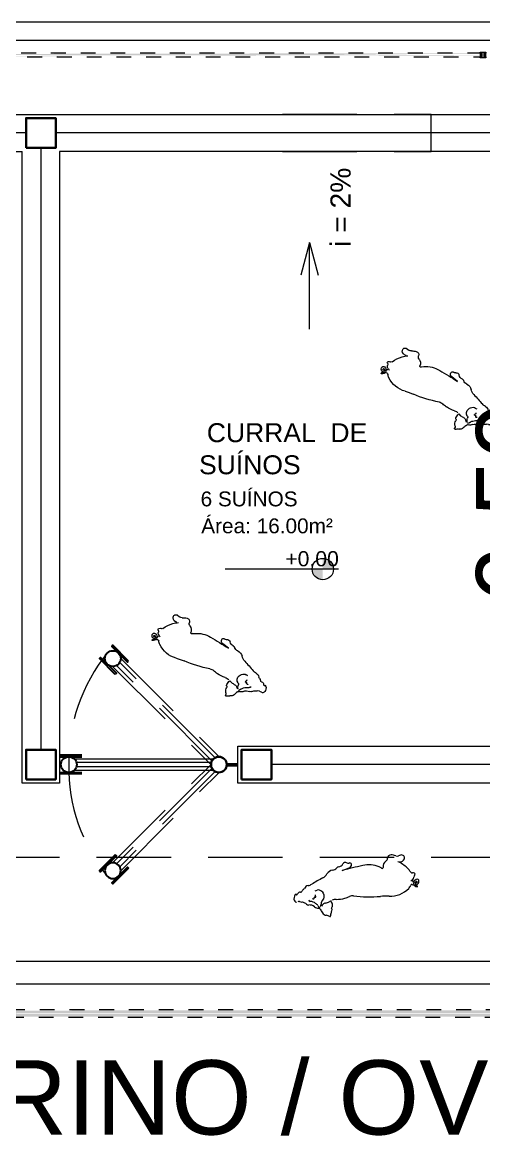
# Model space of a CAD drawing. Header units: metres. Extents: x 147 to 427, y -16 to 162.
# Drawn here: x 301.55 to 304.65, y 96.59 to 104.08 of the extents above; entities that cross this region are included whole.
import ezdxf

# ---------------------------------------------------------------- set-up
doc = ezdxf.new("R2010")
doc.units = ezdxf.units.M
doc.linetypes.add('Aligning Line', pattern=[0.012, 0.006, -0.006])
doc.linetypes.add('IMPORT-Dashed _3_', pattern=[0.75, 0.5, -0.25])
doc.layers.add('1053_ARQ_BASE_MATADOURO_dwg', color=7, linetype='Continuous', lineweight=5, true_color=0x767676)
for name, color, linetype, lineweight in [('A-COTAS', 7, 'Continuous', 9), ('A-Hachuras', 7, 'Continuous', 5), ('A-PAREDE', 7, 'Continuous', 30), ('A-PROJEÇÃO', 7, 'IMPORT-Dashed _3_', 15), ('A-TEXTO1', 7, 'Continuous', 5), ('A-VISTA01', 7, 'Continuous', 20), ('A-VISTA02', 7, 'Continuous', 15), ('A-VISTA03', 7, 'Continuous', 9), ('A-VISTA04', 7, 'Continuous', 5), ('P-PIPE', 7, 'Continuous', 5)]:
    doc.layers.add(name, color=color, linetype=linetype, lineweight=lineweight)
doc.styles.add('Arial_10', font='arial.ttf', dxfattribs={"height": 0.136})
doc.styles.add('Arial_2', font='arial.ttf', dxfattribs={"height": 0.1275})
doc.styles.add('Arial_3', font='arial.ttf', dxfattribs={"height": 0.1})
doc.styles.add('Arial_4', font='arial.ttf', dxfattribs={"height": 0.5})
doc.styles.add('Arial_9', font='arial.ttf', dxfattribs={"height": 0.102})

# ---------------------------------------------------------------- blocks, each defined once
blk = doc.blocks.new('AÇO_Luva - AÇO_Luva-V208-TÉRREO 1_20 - Dependente 1')
at = {"layer": 'P-PIPE'}
for p, q in [((0.005, 0.0162), (0.034, 0.0162)), ((0.005, 0.0162), (0.005, -0.0162)), ((0.005, 0.0162), (0.005, 0.0115)), ((0.034, 0.0162), (0.034, -0.0162)), ((0.034, 0.0162), (0.034, 0.0115)), ((0.005, -0.0115), (0.005, -0.0162)), ((0.034, -0.0162), (0.005, -0.0162)), ((0.034, -0.0115), (0.034, -0.0162))]:
    blk.add_line(p, q, dxfattribs=at)
at = {"layer": 'P-PIPE', "flags": 128}
for points in [[(0.005, 0.0162), (0.005, 0.0163), (0.005, 0.0164), (0.005, 0.0165), (0.005, 0.0166), (0.005, 0.0167), (0.0049, 0.0168), (0.0049, 0.0169), (0.0049, 0.017), (0.0048, 0.0171), (0.0048, 0.0172), (0.0048, 0.0173), (0.0047, 0.0174), (0.0047, 0.0174), (0.0046, 0.0175), (0.0046, 0.0176), (0.0045, 0.0177), (0.0044, 0.0178), (0.0044, 0.0178), (0.0043, 0.0179), (0.0042, 0.018), (0.0042, 0.0181), (0.0041, 0.0181), (0.004, 0.0182), (0.0039, 0.0182), (0.0039, 0.0183), (0.0038, 0.0184), (0.0037, 0.0184), (0.0036, 0.0185), (0.0035, 0.0185), (0.0034, 0.0185), (0.0033, 0.0186), (0.0032, 0.0186), (0.0031, 0.0186), (0.003, 0.0186), (0.0029, 0.0187), (0.0028, 0.0187), (0.0027, 0.0187), (0.0026, 0.0187), (0.0025, 0.0187), (0.0024, 0.0187), (0.0023, 0.0187), (0.0022, 0.0187), (0.0021, 0.0187), (0.002, 0.0187), (0.0019, 0.0186), (0.0018, 0.0186), (0.0017, 0.0186), (0.0016, 0.0185), (0.0016, 0.0185), (0.0015, 0.0185), (0.0014, 0.0184), (0.0013, 0.0184), (0.0012, 0.0183), (0.0011, 0.0183), (0.001, 0.0182), (0.0009, 0.0182), (0.0009, 0.0181), (0.0008, 0.018), (0.0007, 0.018), (0.0007, 0.0179), (0.0006, 0.0178), (0.0005, 0.0177), (0.0005, 0.0177), (0.0004, 0.0176), (0.0004, 0.0175), (0.0003, 0.0174), (0.0003, 0.0173), (0.0002, 0.0172), (0.0002, 0.0171), (0.0001, 0.017), (0.0001, 0.0169), (0.0001, 0.0168), (0.0001, 0.0167), (0, 0.0167), (0, 0.0166), (0, 0.0165), (0, 0.0164), (0, 0.0163), (0, 0.0162)], [(0, -0.0162), (0, -0.0161), (0, -0.0161), (0, -0.016), (0, -0.0159), (0, -0.0157), (0, -0.0156), (0, -0.0154), (0, -0.0152), (0, -0.0149), (0, -0.0147), (0, -0.0144), (0, -0.0141), (0, -0.0137), (0, -0.0134), (0, -0.013), (0, -0.0126), (0, -0.0122), (0, -0.0117), (0, -0.0113), (0, -0.0108), (0, -0.0103), (0, -0.0098), (0, -0.0093), (0, -0.0088), (0, -0.0082), (0, -0.0076), (0, -0.0071), (0, -0.0065), (0, -0.0059), (0, -0.0053), (0, -0.0046), (0, -0.004), (0, -0.0034), (0, -0.0028), (0, -0.0021), (0, -0.0015), (0, -0.0008), (0, -0.0002), (0, 0.0005), (0, 0.0011), (0, 0.0018), (0, 0.0024), (0, 0.003), (0, 0.0037), (0, 0.0043), (0, 0.0049), (0, 0.0055), (0, 0.0061), (0, 0.0067), (0, 0.0073), (0, 0.0079), (0, 0.0085), (0, 0.009), (0, 0.0095), (0, 0.01), (0, 0.0105), (0, 0.011), (0, 0.0115), (0, 0.0119), (0, 0.0124), (0, 0.0128), (0, 0.0132), (0, 0.0135), (0, 0.0139), (0, 0.0142), (0, 0.0145), (0, 0.0148), (0, 0.015), (0, 0.0153), (0, 0.0155), (0, 0.0156), (0, 0.0158), (0, 0.0159), (0, 0.016), (0, 0.0161), (0, 0.0162), (0, 0.0162)], [(0, 0.0162), (0, 0.0161), (0, 0.0161), (0, 0.016), (0, 0.0159), (0, 0.0157), (0, 0.0156), (0, 0.0154), (0, 0.0152), (0, 0.0149), (0, 0.0147), (0, 0.0144), (0, 0.0141), (0, 0.0137), (0, 0.0134), (0, 0.013), (0, 0.0126), (0, 0.0122)], [(0.005, 0.0162), (0.005, 0.0161), (0.005, 0.0161), (0.005, 0.016), (0.005, 0.0159), (0.005, 0.0157), (0.005, 0.0156), (0.005, 0.0154), (0.005, 0.0152), (0.005, 0.0149), (0.005, 0.0147), (0.005, 0.0144), (0.005, 0.0141), (0.005, 0.0137), (0.005, 0.0134), (0.005, 0.013), (0.005, 0.0126), (0.005, 0.0122), (0.005, 0.0117), (0.005, 0.0113), (0.005, 0.0108), (0.005, 0.0103), (0.005, 0.0098), (0.005, 0.0093), (0.005, 0.0088), (0.005, 0.0082), (0.005, 0.0076), (0.005, 0.0071), (0.005, 0.0065), (0.005, 0.0059), (0.005, 0.0053), (0.005, 0.0046), (0.005, 0.004), (0.005, 0.0034), (0.005, 0.0028), (0.005, 0.0021), (0.005, 0.0015), (0.005, 0.0008), (0.005, 0.0002), (0.005, -0.0005), (0.005, -0.0011), (0.005, -0.0018), (0.005, -0.0024), (0.005, -0.003), (0.005, -0.0037), (0.005, -0.0043), (0.005, -0.0049), (0.005, -0.0055), (0.005, -0.0061), (0.005, -0.0067), (0.005, -0.0073), (0.005, -0.0079), (0.005, -0.0085), (0.005, -0.009), (0.005, -0.0095), (0.005, -0.01), (0.005, -0.0105), (0.005, -0.011), (0.005, -0.0115), (0.005, -0.0119), (0.005, -0.0124), (0.005, -0.0128), (0.005, -0.0132), (0.005, -0.0135), (0.005, -0.0139), (0.005, -0.0142), (0.005, -0.0145), (0.005, -0.0148), (0.005, -0.015), (0.005, -0.0153), (0.005, -0.0155), (0.005, -0.0156), (0.005, -0.0158), (0.005, -0.0159), (0.005, -0.016), (0.005, -0.0161), (0.005, -0.0162), (0.005, -0.0162)], [(0.005, 0.0119), (0.005, 0.0124), (0.005, 0.0128), (0.005, 0.0132), (0.005, 0.0135), (0.005, 0.0139), (0.005, 0.0142), (0.005, 0.0145), (0.005, 0.0148), (0.005, 0.015), (0.005, 0.0153), (0.005, 0.0155), (0.005, 0.0156), (0.005, 0.0158), (0.005, 0.0159), (0.005, 0.016), (0.005, 0.0161), (0.005, 0.0162), (0.005, 0.0162)], [(0.039, 0.0162), (0.039, 0.0163), (0.039, 0.0164), (0.039, 0.0165), (0.039, 0.0166), (0.039, 0.0167), (0.0389, 0.0168), (0.0389, 0.0169), (0.0389, 0.017), (0.0388, 0.0171), (0.0388, 0.0172), (0.0388, 0.0173), (0.0387, 0.0174), (0.0387, 0.0174), (0.0386, 0.0175), (0.0386, 0.0176), (0.0385, 0.0177), (0.0384, 0.0178), (0.0384, 0.0178), (0.0383, 0.0179), (0.0382, 0.018), (0.0382, 0.0181), (0.0381, 0.0181), (0.038, 0.0182), (0.0379, 0.0182), (0.0379, 0.0183), (0.0378, 0.0184), (0.0377, 0.0184), (0.0376, 0.0185), (0.0375, 0.0185), (0.0374, 0.0185), (0.0373, 0.0186), (0.0372, 0.0186), (0.0371, 0.0186), (0.037, 0.0186), (0.0369, 0.0187), (0.0368, 0.0187), (0.0367, 0.0187), (0.0366, 0.0187), (0.0365, 0.0187), (0.0364, 0.0187), (0.0363, 0.0187), (0.0362, 0.0187), (0.0361, 0.0187), (0.036, 0.0187), (0.0359, 0.0186), (0.0358, 0.0186), (0.0357, 0.0186), (0.0356, 0.0185), (0.0356, 0.0185), (0.0355, 0.0185), (0.0354, 0.0184), (0.0353, 0.0184), (0.0352, 0.0183), (0.0351, 0.0183), (0.035, 0.0182), (0.0349, 0.0182), (0.0349, 0.0181), (0.0348, 0.018), (0.0347, 0.018), (0.0347, 0.0179), (0.0346, 0.0178), (0.0345, 0.0177), (0.0345, 0.0177), (0.0344, 0.0176), (0.0344, 0.0175), (0.0343, 0.0174), (0.0343, 0.0173), (0.0342, 0.0172), (0.0342, 0.0171), (0.0341, 0.017), (0.0341, 0.0169), (0.0341, 0.0168), (0.0341, 0.0167), (0.034, 0.0167), (0.034, 0.0166), (0.034, 0.0165), (0.034, 0.0164), (0.034, 0.0163), (0.034, 0.0162)], [(0.034, -0.0162), (0.034, -0.0161), (0.034, -0.0161), (0.034, -0.016), (0.034, -0.0159), (0.034, -0.0157), (0.034, -0.0156), (0.034, -0.0154), (0.034, -0.0152), (0.034, -0.0149), (0.034, -0.0147), (0.034, -0.0144), (0.034, -0.0141), (0.034, -0.0137), (0.034, -0.0134), (0.034, -0.013), (0.034, -0.0126), (0.034, -0.0122), (0.034, -0.0117), (0.034, -0.0113), (0.034, -0.0108), (0.034, -0.0103), (0.034, -0.0098), (0.034, -0.0093), (0.034, -0.0088), (0.034, -0.0082), (0.034, -0.0076), (0.034, -0.0071), (0.034, -0.0065), (0.034, -0.0059), (0.034, -0.0053), (0.034, -0.0046), (0.034, -0.004), (0.034, -0.0034), (0.034, -0.0028), (0.034, -0.0021), (0.034, -0.0015), (0.034, -0.0008), (0.034, -0.0002), (0.034, 0.0005), (0.034, 0.0011), (0.034, 0.0018), (0.034, 0.0024), (0.034, 0.003), (0.034, 0.0037), (0.034, 0.0043), (0.034, 0.0049), (0.034, 0.0055), (0.034, 0.0061), (0.034, 0.0067), (0.034, 0.0073), (0.034, 0.0079), (0.034, 0.0085), (0.034, 0.009), (0.034, 0.0095), (0.034, 0.01), (0.034, 0.0105), (0.034, 0.011), (0.034, 0.0115), (0.034, 0.0119), (0.034, 0.0124), (0.034, 0.0128), (0.034, 0.0132), (0.034, 0.0135), (0.034, 0.0139), (0.034, 0.0142), (0.034, 0.0145), (0.034, 0.0148), (0.034, 0.015), (0.034, 0.0153), (0.034, 0.0155), (0.034, 0.0156), (0.034, 0.0158), (0.034, 0.0159), (0.034, 0.016), (0.034, 0.0161), (0.034, 0.0162), (0.034, 0.0162)], [(0.034, 0.0162), (0.034, 0.0161), (0.034, 0.0161), (0.034, 0.016), (0.034, 0.0159), (0.034, 0.0157), (0.034, 0.0156), (0.034, 0.0154), (0.034, 0.0152), (0.034, 0.0149), (0.034, 0.0147), (0.034, 0.0144), (0.034, 0.0141), (0.034, 0.0137), (0.034, 0.0134), (0.034, 0.013), (0.034, 0.0126), (0.034, 0.0122)], [(0.039, 0.0162), (0.039, 0.0161), (0.039, 0.0161), (0.039, 0.016), (0.039, 0.0159), (0.039, 0.0157), (0.039, 0.0156), (0.039, 0.0154), (0.039, 0.0152), (0.039, 0.0149), (0.039, 0.0147), (0.039, 0.0144), (0.039, 0.0141), (0.039, 0.0137), (0.039, 0.0134), (0.039, 0.013), (0.039, 0.0126), (0.039, 0.0122), (0.039, 0.0117), (0.039, 0.0113), (0.039, 0.0108), (0.039, 0.0103), (0.039, 0.0098), (0.039, 0.0093), (0.039, 0.0088), (0.039, 0.0082), (0.039, 0.0076), (0.039, 0.0071), (0.039, 0.0065), (0.039, 0.0059), (0.039, 0.0053), (0.039, 0.0046), (0.039, 0.004), (0.039, 0.0034), (0.039, 0.0028), (0.039, 0.0021), (0.039, 0.0015), (0.039, 0.0008), (0.039, 0.0002), (0.039, -0.0005), (0.039, -0.0011), (0.039, -0.0018), (0.039, -0.0024), (0.039, -0.003), (0.039, -0.0037), (0.039, -0.0043), (0.039, -0.0049), (0.039, -0.0055), (0.039, -0.0061), (0.039, -0.0067), (0.039, -0.0073), (0.039, -0.0079), (0.039, -0.0085), (0.039, -0.009), (0.039, -0.0095), (0.039, -0.01), (0.039, -0.0105), (0.039, -0.011), (0.039, -0.0115), (0.039, -0.0119), (0.039, -0.0124), (0.039, -0.0128), (0.039, -0.0132), (0.039, -0.0135), (0.039, -0.0139), (0.039, -0.0142), (0.039, -0.0145), (0.039, -0.0148), (0.039, -0.015), (0.039, -0.0153), (0.039, -0.0155), (0.039, -0.0156), (0.039, -0.0158), (0.039, -0.0159), (0.039, -0.016), (0.039, -0.0161), (0.039, -0.0162), (0.039, -0.0162)], [(0.039, 0.0124), (0.039, 0.0128), (0.039, 0.0132), (0.039, 0.0135), (0.039, 0.0139), (0.039, 0.0142), (0.039, 0.0145), (0.039, 0.0148), (0.039, 0.015), (0.039, 0.0153), (0.039, 0.0155), (0.039, 0.0156), (0.039, 0.0158), (0.039, 0.0159), (0.039, 0.016), (0.039, 0.0161), (0.039, 0.0162), (0.039, 0.0162)], [(0, -0.0119), (0, -0.0124), (0, -0.0128), (0, -0.0132), (0, -0.0135), (0, -0.0139), (0, -0.0142), (0, -0.0145), (0, -0.0148), (0, -0.015), (0, -0.0153), (0, -0.0155), (0, -0.0156), (0, -0.0158), (0, -0.0159), (0, -0.016), (0, -0.0161), (0, -0.0162), (0, -0.0162)], [(0, -0.0162), (0, -0.0163), (0, -0.0164), (0, -0.0165), (0, -0.0166), (0, -0.0167), (0.0001, -0.0168), (0.0001, -0.0169), (0.0001, -0.017), (0.0002, -0.0171), (0.0002, -0.0172), (0.0002, -0.0173), (0.0003, -0.0174), (0.0003, -0.0174), (0.0004, -0.0175), (0.0004, -0.0176), (0.0005, -0.0177), (0.0006, -0.0178), (0.0006, -0.0178), (0.0007, -0.0179), (0.0008, -0.018), (0.0008, -0.0181), (0.0009, -0.0181), (0.001, -0.0182), (0.0011, -0.0182), (0.0011, -0.0183), (0.0012, -0.0184), (0.0013, -0.0184), (0.0014, -0.0185), (0.0015, -0.0185), (0.0016, -0.0185), (0.0017, -0.0186), (0.0018, -0.0186), (0.0019, -0.0186), (0.002, -0.0186), (0.0021, -0.0187), (0.0022, -0.0187), (0.0023, -0.0187), (0.0024, -0.0187), (0.0025, -0.0187), (0.0026, -0.0187), (0.0027, -0.0187), (0.0028, -0.0187), (0.0029, -0.0187), (0.003, -0.0187), (0.0031, -0.0186), (0.0032, -0.0186), (0.0033, -0.0186), (0.0034, -0.0185), (0.0034, -0.0185), (0.0035, -0.0185), (0.0036, -0.0184), (0.0037, -0.0184), (0.0038, -0.0183), (0.0039, -0.0183), (0.004, -0.0182), (0.0041, -0.0182), (0.0041, -0.0181), (0.0042, -0.018), (0.0043, -0.018), (0.0043, -0.0179), (0.0044, -0.0178), (0.0045, -0.0177), (0.0045, -0.0177), (0.0046, -0.0176), (0.0046, -0.0175), (0.0047, -0.0174), (0.0047, -0.0173), (0.0048, -0.0172), (0.0048, -0.0171), (0.0049, -0.017), (0.0049, -0.0169), (0.0049, -0.0168), (0.0049, -0.0167), (0.005, -0.0167), (0.005, -0.0166), (0.005, -0.0165), (0.005, -0.0164), (0.005, -0.0163), (0.005, -0.0162)], [(0.005, -0.0162), (0.005, -0.0161), (0.005, -0.0161), (0.005, -0.016), (0.005, -0.0159), (0.005, -0.0157), (0.005, -0.0156), (0.005, -0.0154), (0.005, -0.0152), (0.005, -0.0149), (0.005, -0.0147), (0.005, -0.0144), (0.005, -0.0141), (0.005, -0.0137), (0.005, -0.0134), (0.005, -0.013), (0.005, -0.0126), (0.005, -0.0122)], [(0.034, -0.0124), (0.034, -0.0128), (0.034, -0.0132), (0.034, -0.0135), (0.034, -0.0139), (0.034, -0.0142), (0.034, -0.0145), (0.034, -0.0148), (0.034, -0.015), (0.034, -0.0153), (0.034, -0.0155), (0.034, -0.0156), (0.034, -0.0158), (0.034, -0.0159), (0.034, -0.016), (0.034, -0.0161), (0.034, -0.0162), (0.034, -0.0162)], [(0.034, -0.0162), (0.034, -0.0163), (0.034, -0.0164), (0.034, -0.0165), (0.034, -0.0166), (0.034, -0.0167), (0.0341, -0.0168), (0.0341, -0.0169), (0.0341, -0.017), (0.0342, -0.0171), (0.0342, -0.0172), (0.0342, -0.0173), (0.0343, -0.0174), (0.0343, -0.0174), (0.0344, -0.0175), (0.0344, -0.0176), (0.0345, -0.0177), (0.0346, -0.0178), (0.0346, -0.0178), (0.0347, -0.0179), (0.0348, -0.018), (0.0348, -0.0181), (0.0349, -0.0181), (0.035, -0.0182), (0.0351, -0.0182), (0.0351, -0.0183), (0.0352, -0.0184), (0.0353, -0.0184), (0.0354, -0.0185), (0.0355, -0.0185), (0.0356, -0.0185), (0.0357, -0.0186), (0.0358, -0.0186), (0.0359, -0.0186), (0.036, -0.0186), (0.0361, -0.0187), (0.0362, -0.0187), (0.0363, -0.0187), (0.0364, -0.0187), (0.0365, -0.0187), (0.0366, -0.0187), (0.0367, -0.0187), (0.0368, -0.0187), (0.0369, -0.0187), (0.037, -0.0187), (0.0371, -0.0186), (0.0372, -0.0186), (0.0373, -0.0186), (0.0374, -0.0185), (0.0374, -0.0185), (0.0375, -0.0185), (0.0376, -0.0184), (0.0377, -0.0184), (0.0378, -0.0183), (0.0379, -0.0183), (0.038, -0.0182), (0.0381, -0.0182), (0.0381, -0.0181), (0.0382, -0.018), (0.0383, -0.018), (0.0383, -0.0179), (0.0384, -0.0178), (0.0385, -0.0177), (0.0385, -0.0177), (0.0386, -0.0176), (0.0386, -0.0175), (0.0387, -0.0174), (0.0387, -0.0173), (0.0388, -0.0172), (0.0388, -0.0171), (0.0389, -0.017), (0.0389, -0.0169), (0.0389, -0.0168), (0.0389, -0.0167), (0.039, -0.0167), (0.039, -0.0166), (0.039, -0.0165), (0.039, -0.0164), (0.039, -0.0163), (0.039, -0.0162)], [(0.039, -0.0162), (0.039, -0.0161), (0.039, -0.0161), (0.039, -0.016), (0.039, -0.0159), (0.039, -0.0157), (0.039, -0.0156), (0.039, -0.0154), (0.039, -0.0152), (0.039, -0.0149), (0.039, -0.0147), (0.039, -0.0144), (0.039, -0.0141), (0.039, -0.0137), (0.039, -0.0134), (0.039, -0.013), (0.039, -0.0126), (0.039, -0.0122)]]:
    blk.add_lwpolyline(points, dxfattribs=at)
blk = doc.blocks.new('1053_ARQ_BASE_MATADOURO_dwg_A$C3BBF43EE-4039606-TÉRREO 1_20 - Dependente 1')
at = {"layer": 'A-PROJEÇÃO', "color": 253, "true_color": 0xaaaaaa}
for p, q in [((0.0998, 0.1011), (1.0352, 0.1011)), ((1.0212, 0.078), (0.1138, 0.078)), ((0.0998, 0.0249), (1.0352, 0.0249)), ((1.0212, 0.048), (0.1138, 0.048))]:
    blk.add_line(p, q, dxfattribs=at)
at = {"layer": 'A-PROJEÇÃO', "color": 253, "linetype": 'Continuous', "lineweight": 25, "true_color": 0xaaaaaa, "flags": 128}
for points in [[(0.15, 0.126), (0, 0.126), (0, 0.116), (0.15, 0.116)], [(0.15, 0), (0, 0), (0, 0.01), (0.15, 0.01)]]:
    blk.add_lwpolyline(points, close=True, dxfattribs=at)
at = {"layer": 'A-PROJEÇÃO', "color": 253, "linetype": 'Continuous', "lineweight": 25, "true_color": 0xaaaaaa}
for centre in [(0.063, 0.063), (1.072, 0.063)]:
    blk.add_circle(centre, 0.053, dxfattribs=at)
blk = doc.blocks.new('1053_ARQ_BASE_MATADOURO_dwg_A$C3BBF43EE-4039607-TÉRREO 1_20 - Dependente 1')
at = {"layer": 'A-PROJEÇÃO', "color": 253, "true_color": 0xaaaaaa}
for p, q in [((0.0998, 0.1011), (1.0352, 0.1011)), ((1.0212, 0.078), (0.1138, 0.078)), ((0.0998, 0.0249), (1.0352, 0.0249)), ((1.0212, 0.048), (0.1138, 0.048))]:
    blk.add_line(p, q, dxfattribs=at)
at = {"layer": 'A-PROJEÇÃO', "color": 253, "linetype": 'Continuous', "lineweight": 25, "true_color": 0xaaaaaa, "flags": 128}
for points in [[(0.15, 0.126), (0, 0.126), (0, 0.116), (0.15, 0.116)], [(0.15, 0), (0, 0), (0, 0.01), (0.15, 0.01)]]:
    blk.add_lwpolyline(points, close=True, dxfattribs=at)
at = {"layer": 'A-PROJEÇÃO', "color": 253, "linetype": 'Continuous', "lineweight": 25, "true_color": 0xaaaaaa}
for centre in [(0.063, 0.063), (1.072, 0.063)]:
    blk.add_circle(centre, 0.053, dxfattribs=at)
blk = doc.blocks.new('1053_ARQ_BASE_MATADOURO_dwg_Porteira_Curral_1-4039609-TÉRREO 1_20 - Dependente 1')
at = {"layer": 'A-PAREDE', "color": 253, "lineweight": 25, "true_color": 0xaaaaaa}
for p, q in [((207868.2993, 9278518.2534), (207868.2219, 9278518.2534)), ((207868.2993, 9278518.2434), (207868.2219, 9278518.2434))]:
    blk.add_line(p, q, dxfattribs=at)
for centre in [(207868.352, 9278518.2484), (207869.361, 9278518.2484)]:
    blk.add_ellipse(centre, major_axis=(0, 0.053), ratio=1, dxfattribs=at)
at = {"layer": 'A-VISTA02', "color": 253, "true_color": 0xaaaaaa}
for p, q in [((207869.3242, 9278518.2865), (207868.3889, 9278518.2865)), ((207869.3242, 9278518.2103), (207868.3889, 9278518.2103))]:
    blk.add_line(p, q, dxfattribs=at)
at = {"layer": 'A-VISTA03', "color": 253, "lineweight": 25, "true_color": 0xaaaaaa}
for p, q in [((207869.274, 9278518.3114), (207869.424, 9278518.3114)), ((207869.424, 9278518.3014), (207869.274, 9278518.3014)), ((207869.424, 9278518.1954), (207869.274, 9278518.1954)), ((207869.274, 9278518.1854), (207869.424, 9278518.1854))]:
    blk.add_line(p, q, dxfattribs=at)
at = {"layer": 'A-VISTA04', "color": 253, "true_color": 0xaaaaaa}
for p, q in [((207868.4029, 9278518.2634), (207869.3102, 9278518.2634)), ((207868.4029, 9278518.2334), (207869.3102, 9278518.2334))]:
    blk.add_line(p, q, dxfattribs=at)
blk = doc.blocks.new('1053_ARQ_BASE_MATADOURO_dwg_Porco-4039611-TÉRREO 1_20 - Dependente 1')
at = {"layer": 'A-Hachuras', "color": 253, "true_color": 0xaaaaaa}
for p, q in [((207874.8957, 9278516.6062), (207874.8806, 9278516.6045)), ((207874.6957, 9278516.536), (207874.7047, 9278516.5456)), ((207874.6877, 9278516.3178), (207874.649, 9278516.2872)), ((207874.4454, 9278516.219), (207874.4602, 9278516.2178))]:
    blk.add_line(p, q, dxfattribs=at)
at = {"layer": 'A-Hachuras', "color": 253, "true_color": 0xaaaaaa, "flags": 128}
blk.add_lwpolyline([(207874.3248, 9278516.0939), (207874.3419, 9278516.0939), (207874.3589, 9278516.1064)], dxfattribs=at)
at = {"layer": 'A-Hachuras', "color": 253, "true_color": 0xaaaaaa}
for centre, radius, start, end in [((207874.704, 9278515.6797), 0.7889, 100.31101, 113.47979), ((207874.7216, 9278516.3305), 0.1926, 124.38408, 134.25603), ((207873.4785, 9278517.6406), 1.8066, 316.8653, 319.57264), ((207874.2239, 9278516.7849), 0.4161, 285.49884, 293.47979), ((207872.7865, 9278519.239), 3.4853, 300.72209, 303.05665), ((207874.3392, 9278516.1125), 0.0235, 178.18421, 232.25022)]:
    blk.add_arc(centre, radius, start, end, dxfattribs=at)
for centre, major_axis, ratio, start_param, end_param in [((207874.6697, 9278516.6348), (-0.00255, 0.00276), 1, 5.334521, 7.767641), ((207874.652, 9278516.6211), (0.0116, 0.0146), 1, 5.238232, 6.045403), ((207874.7887, 9278516.6008), (0.0178, 0.1182), 1, 1.573609, 1.74273), ((207874.6938, 9278516.5987), (0.0246, 0.0008), 1, 3.12993, 3.890004), ((207874.6848, 9278516.7085), (0.0174, 0.0693), 1, 3.184709, 3.557343), ((207874.703, 9278516.6031), (0.0035, 0.0354), 1, 5.694032, 6.552128), ((207874.387, 9278516.2184), (0.1191, 0.5198), 1, 5.764369, 5.820774), ((207874.7554, 9278516.6186), (0.0106, 0.0006), 1, 3.913998, 5.022381), ((207874.7516, 9278516.5737), (0.0097, 0.0258), 1, 5.890165, 6.579836), ((207874.7731, 9278516.5721), (0.0237, 0.0312), 1, 0.255763, 1.013403), ((207874.8084, 9278516.6572), (-0.0529, 0.0029), 1, 1.231797, 2.038586), ((207874.8369, 9278516.5925), (0.0085, 0.0156), 1, 0.030614, 0.913089), ((207874.8617, 9278516.6415), (0.0208, 0.0309), 1, 3.265094, 3.620554), ((207874.869, 9278516.7058), (0.0344, 0.096), 1, 3.372334, 3.599388), ((207874.8933, 9278516.6283), (-0.0169, 0.0144), 1, 2.383911, 2.941897), ((207874.9175, 9278516.6099), (-0.00035, 0.00712), 1, 6.011145, 6.918274), ((207874.9139, 9278516.5943), (0.0005, 0.0231), 1, 5.717808, 6.0824), ((207874.9125, 9278516.5921), (0.0228, 0.012), 1, 6.180794, 6.781449), ((207874.8904, 9278516.5832), (0.0284, 0.0406), 1, 5.292284, 5.706005), ((207874.6506, 9278516.5663), (-0.0294, 0.0448), 1, 2.855195, 3.379834), ((207874.6885, 9278516.5674), (0.0109, 0.0076), 1, 1.983603, 2.941365), ((207874.6722, 9278516.5773), (0.0056, 0.00161), 1, 5.45497, 6.784928), ((207874.7419, 9278516.5906), (-0.0402, 0.0591), 1, 1.383085, 1.840471), ((207874.7526, 9278516.5004), (0.0302, 0.0585), 1, 0.881386, 1.291382), ((207874.7161, 9278516.5856), (0.0154, 0.022), 1, 4.155118, 4.934382), ((207874.6515, 9278516.612), (-0.0941, 0.0219), 1, 2.983768, 3.136486), ((207874.7808, 9278516.5306), (0.022, 0.0267), 1, 1.651414, 3.176475), ((207874.808, 9278516.5834), (-0.0562, 0.0098), 1, 6.270401, 6.797412), ((207874.7398, 9278516.5591), (-0.0039, 0.0148), 1, 3.84911, 4.797464), ((207874.7997, 9278516.625), (-0.0337, 0.0262), 1, 1.47998, 1.980344), ((207874.8114, 9278516.6705), (-0.0825, 0.035), 1, 1.719764, 2.152268), ((207874.8039, 9278516.5425), (-0.0003, 0.00326), 1, 6.07883, 9.162971), ((207874.8018, 9278516.5304), (-0.00616, 0.00654), 1, 3.859803, 5.357098), ((207874.8049, 9278516.5508), (0.00504, 0.00058), 1, 4.48413, 6.360692), ((207874.8196, 9278516.5537), (0.00077, 0.00994), 1, 1.171678, 1.84066), ((207874.8155, 9278516.5558), (-0.00285, 0.00446), 1, 4.830102, 6.80912), ((207874.8295, 9278516.5713), (-0.0027, 0.0109), 1, 4.93543, 6.222439), ((207874.8673, 9278516.5415), (0.0276, 0.0225), 1, 4.957987, 5.478997), ((207874.9111, 9278516.5362), (0.00078, 0.0085), 1, 0.260564, 1.541879), ((207874.9067, 9278516.5619), (-0.0085, 0.0153), 1, 2.803241, 4.17498), ((207874.9352, 9278516.561), (0.00979, 0.00492), 1, 1.777891, 2.64611), ((207874.9293, 9278516.5684), (-0.00142, 0.00062), 0.999999, 3.809955, 5.798508), ((207874.9332, 9278516.5694), (0.00247, 0.00016), 1, 3.331266, 5.592448), ((207874.9152, 9278516.5824), (0.0034, 0.0245), 1, 4.223184, 4.818103), ((207874.5543, 9278516.5021), (0.0044, 0.0469), 1, 3.415915, 4.008368), ((207874.7228, 9278516.3287), (-0.0753, 0.1795), 1, 6.180946, 6.486193), ((207874.7958, 9278516.5502), (-0.0176, 0.0566), 1, 2.187293, 2.77218), ((207874.7931, 9278516.5103), (0.0183, 0.0057), 1, 4.344408, 5.2298), ((207874.825, 9278516.4803), (0.0164, 0.0183), 1, 0.993327, 1.548571), ((207874.9134, 9278516.4182), (0.0756, 0.0207), 1, 1.826558, 2.168211), ((207874.8555, 9278516.5185), (0.0365, 0.0083), 1, 5.011972, 5.890171), ((207874.9106, 9278516.5091), (-0.0183, 0.0026), 1, 5.781773, 6.253992), ((207874.3812, 9278516.2175), (0.0381, 0.1685), 1, 0.493125, 1.340873), ((207874.8512, 9278516.3545), (0.0118, 0.0735), 1, 0.977123, 1.502287), ((207874.7375, 9278516.2655), (-0.015, 0.0378), 1, 0.080251, 0.965787), ((207874.7115, 9278516.3182), (0.015, 0.0103), 1, 4.570433, 5.341947), ((207874.7681, 9278516.2981), (-0.0289, 0.0303), 1, 5.96312, 6.752231), ((207874.7281, 9278516.383), (-0.0279, 0.0438), 1, 3.014442, 3.917124), ((207874.1965, 9278516.2336), (-0.0123, 0.019), 1, 6.128872, 7.640982), ((207874.1762, 9278516.2634), (-0.00094, 0.00265), 1, 6.138857, 9.07656), ((207874.1883, 9278516.2305), (0.0133, 0.0039), 1, 3.216548, 5.083179), ((207874.1808, 9278516.2403), (0.0239, 0.0111), 1, 4.935262, 7.616981), ((207874.176, 9278516.2407), (0.0183, 0.0077), 1, 5.586546, 7.449884), ((207874.191, 9278516.2364), (0.00583, 0.00037), 1, 2.028776, 3.162893), ((207874.1902, 9278516.2364), (0.00096, 0.00493), 1, 1.847045, 4.604928), ((207874.2244, 9278516.1711), (0.0902, 0.0115), 1, 1.572043, 1.86347), ((207874.2003, 9278516.2202), (-0.0067, 0.0236), 1, 5.195884, 6.527779), ((207874.2118, 9278516.2686), (-0.00727, 0.00029), 1, 1.739226, 3.101426), ((207874.2363, 9278516.2157), (-0.0176, 0.0115), 1, 6.262459, 7.17273), ((207874.2126, 9278516.2319), (-0.00532, 0.00546), 1, 3.339726, 4.699602), ((207874.2889, 9278516.2624), (-0.0625, 0.0317), 1, 0.01654, 0.38875), ((207874.2018, 9278516.247), (0.0197, 0.016), 1, 4.953675, 5.383175), ((207874.4402, 9278516.2148), (-0.00251, 0.0062), 1, 5.001605, 7.875946), ((207874.4741, 9278516.3993), (-0.0631, 0.1707), 1, 2.710536, 3.323453), ((207874.6637, 9278516.2686), (0.0237, 0.0003), 1, 2.230689, 3.559282), ((207874.6519, 9278516.2632), (0.0106, 0.0014), 1, 3.43846, 5.328371), ((207874.6717, 9278516.2419), (-0.001, 0.0183), 1, 6.037305, 6.976493), ((207874.6789, 9278516.279), (0.0148, 0.0127), 1, 3.81165, 5.346707), ((207874.2229, 9278516.1918), (-0.0045, 0.0068), 1, 0.568185, 2.248162), ((207874.1973, 9278516.2032), (-0.0084, 0.018), 1, 3.859682, 4.588199), ((207874.2256, 9278516.2002), (0.0136, 0.0102), 1, 3.757511, 4.596901), ((207874.2401, 9278516.1754), (0.00939, 0.00703), 1, 0.280407, 1.45838), ((207874.367, 9278516.3431), (0.1953, 0.0355), 1, 3.884799, 4.259616), ((207874.3673, 9278516.3445), (-0.1418, 0.141), 1, 2.080603, 2.277276), ((207874.4465, 9278516.1527), (-0.0162, 0.0161), 1, 0.12705, 1.12435), ((207874.3925, 9278516.1942), (0.0187, 0.0412), 1, 4.483405, 5.545242), ((207874.3468, 9278516.1123), (-0.0228, 0.0213), 1, 5.661267, 7.003115), ((207874.3763, 9278516.0827), (0.02, 0.0216), 1, 0.721446, 1.380899), ((207874.3804, 9278516.2322), (-0.11, 0.0482), 1, 1.956819, 2.224237), ((207874.4036, 9278516.1375), (0.0211, 0.0081), 1, 4.586467, 6.258832)]:
    blk.add_ellipse(centre, major_axis=major_axis, ratio=ratio, start_param=start_param, end_param=end_param, dxfattribs=at)
blk = doc.blocks.new('1053_ARQ_BASE_MATADOURO_dwg_Porco-4039612-TÉRREO 1_20 - Dependente 1')
at = {"layer": 'A-Hachuras', "color": 253, "true_color": 0xaaaaaa}
for p, q in [((207874.8957, 9278516.6062), (207874.8806, 9278516.6045)), ((207874.6957, 9278516.536), (207874.7047, 9278516.5456)), ((207874.6877, 9278516.3178), (207874.649, 9278516.2872)), ((207874.4454, 9278516.219), (207874.4602, 9278516.2178))]:
    blk.add_line(p, q, dxfattribs=at)
at = {"layer": 'A-Hachuras', "color": 253, "true_color": 0xaaaaaa, "flags": 128}
blk.add_lwpolyline([(207874.3248, 9278516.0939), (207874.3419, 9278516.0939), (207874.3589, 9278516.1064)], dxfattribs=at)
at = {"layer": 'A-Hachuras', "color": 253, "true_color": 0xaaaaaa}
for centre, radius, start, end in [((207874.704, 9278515.6797), 0.7889, 100.31101, 113.47979), ((207874.7216, 9278516.3305), 0.1926, 124.38408, 134.25603), ((207873.4785, 9278517.6406), 1.8066, 316.8653, 319.57264), ((207874.2239, 9278516.7849), 0.4161, 285.49884, 293.47979), ((207872.7865, 9278519.239), 3.4853, 300.72209, 303.05665), ((207874.3392, 9278516.1125), 0.0235, 178.18421, 232.25022)]:
    blk.add_arc(centre, radius, start, end, dxfattribs=at)
for centre, major_axis, ratio, start_param, end_param in [((207874.6697, 9278516.6348), (-0.00255, 0.00276), 1, 5.334521, 7.767641), ((207874.652, 9278516.6211), (0.0116, 0.0146), 1, 5.238232, 6.045403), ((207874.7887, 9278516.6008), (0.0178, 0.1182), 1, 1.573609, 1.74273), ((207874.6938, 9278516.5987), (0.0246, 0.0008), 1, 3.12993, 3.890004), ((207874.6848, 9278516.7085), (0.0174, 0.0693), 1, 3.184709, 3.557343), ((207874.703, 9278516.6031), (0.0035, 0.0354), 1, 5.694032, 6.552128), ((207874.387, 9278516.2184), (0.1191, 0.5198), 1, 5.764369, 5.820774), ((207874.7554, 9278516.6186), (0.0106, 0.0006), 1, 3.913998, 5.022381), ((207874.7516, 9278516.5737), (0.0097, 0.0258), 1, 5.890165, 6.579836), ((207874.7731, 9278516.5721), (0.0237, 0.0312), 1, 0.255763, 1.013403), ((207874.8084, 9278516.6572), (-0.0529, 0.0029), 1, 1.231797, 2.038586), ((207874.8369, 9278516.5925), (0.0085, 0.0156), 1, 0.030614, 0.913089), ((207874.8617, 9278516.6415), (0.0208, 0.0309), 1, 3.265094, 3.620554), ((207874.869, 9278516.7058), (0.0344, 0.096), 1, 3.372334, 3.599388), ((207874.8933, 9278516.6283), (-0.0169, 0.0144), 1, 2.383911, 2.941897), ((207874.9175, 9278516.6099), (-0.00035, 0.00712), 1, 6.011145, 6.918274), ((207874.9139, 9278516.5943), (0.0005, 0.0231), 1, 5.717808, 6.0824), ((207874.9125, 9278516.5921), (0.0228, 0.012), 1, 6.180794, 6.781449), ((207874.8904, 9278516.5832), (0.0284, 0.0406), 1, 5.292284, 5.706005), ((207874.6506, 9278516.5663), (-0.0294, 0.0448), 1, 2.855195, 3.379834), ((207874.6885, 9278516.5674), (0.0109, 0.0076), 1, 1.983603, 2.941365), ((207874.6722, 9278516.5773), (0.0056, 0.00161), 1, 5.45497, 6.784928), ((207874.7419, 9278516.5906), (-0.0402, 0.0591), 1, 1.383085, 1.840471), ((207874.7526, 9278516.5004), (0.0302, 0.0585), 1, 0.881386, 1.291382), ((207874.7161, 9278516.5856), (0.0154, 0.022), 1, 4.155118, 4.934382), ((207874.6515, 9278516.612), (-0.0941, 0.0219), 1, 2.983768, 3.136486), ((207874.7808, 9278516.5306), (0.022, 0.0267), 1, 1.651414, 3.176475), ((207874.808, 9278516.5834), (-0.0562, 0.0098), 1, 6.270401, 6.797412), ((207874.7398, 9278516.5591), (-0.0039, 0.0148), 1, 3.84911, 4.797464), ((207874.7997, 9278516.625), (-0.0337, 0.0262), 1, 1.47998, 1.980344), ((207874.8114, 9278516.6705), (-0.0825, 0.035), 1, 1.719764, 2.152268), ((207874.8039, 9278516.5425), (-0.0003, 0.00326), 1, 6.07883, 9.162971), ((207874.8018, 9278516.5304), (-0.00616, 0.00654), 1, 3.859803, 5.357098), ((207874.8049, 9278516.5508), (0.00504, 0.00058), 1, 4.48413, 6.360692), ((207874.8196, 9278516.5537), (0.00077, 0.00994), 1, 1.171678, 1.84066), ((207874.8155, 9278516.5558), (-0.00285, 0.00446), 1, 4.830102, 6.80912), ((207874.8295, 9278516.5713), (-0.0027, 0.0109), 1, 4.93543, 6.222439), ((207874.8673, 9278516.5415), (0.0276, 0.0225), 1, 4.957987, 5.478997), ((207874.9111, 9278516.5362), (0.00078, 0.0085), 1, 0.260564, 1.541879), ((207874.9067, 9278516.5619), (-0.0085, 0.0153), 1, 2.803241, 4.17498), ((207874.9352, 9278516.561), (0.00979, 0.00492), 1, 1.777891, 2.64611), ((207874.9293, 9278516.5684), (-0.00142, 0.00062), 0.999999, 3.809955, 5.798508), ((207874.9332, 9278516.5694), (0.00247, 0.00016), 1, 3.331266, 5.592448), ((207874.9152, 9278516.5824), (0.0034, 0.0245), 1, 4.223184, 4.818103), ((207874.5543, 9278516.5021), (0.0044, 0.0469), 1, 3.415915, 4.008368), ((207874.7228, 9278516.3287), (-0.0753, 0.1795), 1, 6.180946, 6.486193), ((207874.7958, 9278516.5502), (-0.0176, 0.0566), 1, 2.187293, 2.77218), ((207874.7931, 9278516.5103), (0.0183, 0.0057), 1, 4.344408, 5.2298), ((207874.825, 9278516.4803), (0.0164, 0.0183), 1, 0.993327, 1.548571), ((207874.9134, 9278516.4182), (0.0756, 0.0207), 1, 1.826558, 2.168211), ((207874.8555, 9278516.5185), (0.0365, 0.0083), 1, 5.011972, 5.890171), ((207874.9106, 9278516.5091), (-0.0183, 0.0026), 1, 5.781773, 6.253992), ((207874.3812, 9278516.2175), (0.0381, 0.1685), 1, 0.493125, 1.340873), ((207874.8512, 9278516.3545), (0.0118, 0.0735), 1, 0.977123, 1.502287), ((207874.7375, 9278516.2655), (-0.015, 0.0378), 1, 0.080251, 0.965787), ((207874.7115, 9278516.3182), (0.015, 0.0103), 1, 4.570433, 5.341947), ((207874.7681, 9278516.2981), (-0.0289, 0.0303), 1, 5.96312, 6.752231), ((207874.7281, 9278516.383), (-0.0279, 0.0438), 1, 3.014442, 3.917124), ((207874.1965, 9278516.2336), (-0.0123, 0.019), 1, 6.128872, 7.640982), ((207874.1762, 9278516.2634), (-0.00094, 0.00265), 1, 6.138857, 9.07656), ((207874.1883, 9278516.2305), (0.0133, 0.0039), 1, 3.216548, 5.083179), ((207874.1808, 9278516.2403), (0.0239, 0.0111), 1, 4.935262, 7.616981), ((207874.176, 9278516.2407), (0.0183, 0.0077), 1, 5.586546, 7.449884), ((207874.191, 9278516.2364), (0.00583, 0.00037), 1, 2.028776, 3.162893), ((207874.1902, 9278516.2364), (0.00096, 0.00493), 1, 1.847045, 4.604928), ((207874.2244, 9278516.1711), (0.0902, 0.0115), 1, 1.572043, 1.86347), ((207874.2003, 9278516.2202), (-0.0067, 0.0236), 1, 5.195884, 6.527779), ((207874.2118, 9278516.2686), (-0.00727, 0.00029), 1, 1.739226, 3.101426), ((207874.2363, 9278516.2157), (-0.0176, 0.0115), 1, 6.262459, 7.17273), ((207874.2126, 9278516.2319), (-0.00532, 0.00546), 1, 3.339726, 4.699602), ((207874.2889, 9278516.2624), (-0.0625, 0.0317), 1, 0.01654, 0.38875), ((207874.2018, 9278516.247), (0.0197, 0.016), 1, 4.953675, 5.383175), ((207874.4402, 9278516.2148), (-0.00251, 0.0062), 1, 5.001605, 7.875946), ((207874.4741, 9278516.3993), (-0.0631, 0.1707), 1, 2.710536, 3.323453), ((207874.6637, 9278516.2686), (0.0237, 0.0003), 1, 2.230689, 3.559282), ((207874.6519, 9278516.2632), (0.0106, 0.0014), 1, 3.43846, 5.328371), ((207874.6717, 9278516.2419), (-0.001, 0.0183), 1, 6.037305, 6.976493), ((207874.6789, 9278516.279), (0.0148, 0.0127), 1, 3.81165, 5.346707), ((207874.2229, 9278516.1918), (-0.0045, 0.0068), 1, 0.568185, 2.248162), ((207874.1973, 9278516.2032), (-0.0084, 0.018), 1, 3.859682, 4.588199), ((207874.2256, 9278516.2002), (0.0136, 0.0102), 1, 3.757511, 4.596901), ((207874.2401, 9278516.1754), (0.00939, 0.00703), 1, 0.280407, 1.45838), ((207874.367, 9278516.3431), (0.1953, 0.0355), 1, 3.884799, 4.259616), ((207874.3673, 9278516.3445), (-0.1418, 0.141), 1, 2.080603, 2.277276), ((207874.4465, 9278516.1527), (-0.0162, 0.0161), 1, 0.12705, 1.12435), ((207874.3925, 9278516.1942), (0.0187, 0.0412), 1, 4.483405, 5.545242), ((207874.3468, 9278516.1123), (-0.0228, 0.0213), 1, 5.661267, 7.003115), ((207874.3763, 9278516.0827), (0.02, 0.0216), 1, 0.721446, 1.380899), ((207874.3804, 9278516.2322), (-0.11, 0.0482), 1, 1.956819, 2.224237), ((207874.4036, 9278516.1375), (0.0211, 0.0081), 1, 4.586467, 6.258832)]:
    blk.add_ellipse(centre, major_axis=major_axis, ratio=ratio, start_param=start_param, end_param=end_param, dxfattribs=at)
blk = doc.blocks.new('1053_ARQ_BASE_MATADOURO_dwg_arq geral tgov-4039641-TÉRREO 1_20 - Dependente 1')
at = {"layer": 'A-TEXTO1', "lineweight": 9, "true_color": 0xe2e2e2}
h = blk.add_hatch(color=254, dxfattribs=at)
h.paths.add_polyline_path([(4.9703, 17.147), (4.9703, 17.2189), (4.8985, 17.2189), (4.9081, 17.183), (4.9344, 17.1567), (4.9517, 17.1495)])
h.paths.add_polyline_path([(4.9703, 17.2189), (5.0422, 17.2189), (5.0265, 17.2637), (4.9863, 17.2889), (4.9703, 17.2836), (4.9703, 17.2349)])
at = {"layer": 'A-PAREDE', "color": 253, "true_color": 0xaaaaaa, "flags": 128}
for points in [[(2.9746, 20.0532), (3.1746, 20.0532), (3.1746, 20.2532), (2.9746, 20.2532)], [(2.9746, 15.8032), (3.1746, 15.8032), (3.1746, 16.0032), (2.9746, 16.0032)], [(4.4246, 15.8032), (4.6246, 15.8032), (4.6246, 16.0032), (4.4246, 16.0032)]]:
    blk.add_lwpolyline(points, close=True, dxfattribs=at)
at = {"layer": 'A-PROJEÇÃO', "color": 253, "true_color": 0xaaaaaa, "flags": 128}
for points in [[(12.1996, 15.2781), (-3.0504, 15.2781), (-3.0504, 20.7782), (12.1996, 20.7782)], [(5.6996, 20.0282), (5.6996, 20.2782), (4.6996, 20.2782), (4.6996, 20.0282)]]:
    blk.add_lwpolyline(points, close=True, dxfattribs=at)
at = {"layer": 'A-PROJEÇÃO', "color": 253, "true_color": 0xaaaaaa}
for centre, start, end in [((4.4289, 15.9222), 141.13528, 180.93558), ((4.4289, 15.8841), 179.06442, 218.86471)]:
    blk.add_arc(centre, 1.1664, start, end, dxfattribs=at)
at = {"layer": 'A-TEXTO1', "color": 253, "true_color": 0xaaaaaa}
for p, q in [((4.8807, 19.4168), (4.9398, 19.1964)), ((5.0768, 17.2189), (4.3139, 17.2189))]:
    blk.add_line(p, q, dxfattribs=at)
at = {"layer": 'A-TEXTO1', "color": 253, "true_color": 0xaaaaaa, "flags": 128}
blk.add_lwpolyline([(4.8807, 18.8324), (4.8807, 19.4168), (4.8217, 19.1964)], dxfattribs=at)
at = {"layer": 'A-TEXTO1', "color": 253, "true_color": 0xaaaaaa}
blk.add_circle((4.9703, 17.2189), 0.0719, dxfattribs=at)
at = {"layer": 'A-VISTA01', "color": 253, "true_color": 0xaaaaaa, "flags": 128}
for points in [[(-2.5504, 20.0282), (-2.5504, 20.2782), (-2.3004, 20.2782), (0.1996, 20.2782), (0.4496, 20.2782), (2.9496, 20.2782), (3.1996, 20.2782), (7.1996, 20.2782), (7.4496, 20.2782), (11.4496, 20.2782), (11.6996, 20.2782), (11.6996, 20.0282), (11.6996, 16.0281), (11.6996, 15.7781), (11.4496, 15.7781), (8.6496, 15.7781), (8.6496, 16.0282), (11.4496, 16.0282), (11.4496, 20.0282), (7.4496, 20.0282), (7.4496, 16.0282), (7.4496, 20.0282)], [(0.4496, 19.9411), (0.4496, 20.0282), (2.9496, 20.0282)], [(7.4496, 16.0281), (7.4496, 15.7781), (7.1996, 15.7781), (4.3996, 15.7781), (4.3996, 16.0282), (7.1996, 16.0282), (7.1996, 20.0282), (3.1996, 20.0282), (3.1996, 16.0282), (3.1996, 15.7781), (2.9496, 15.7781), (2.9496, 16.0281), (2.9496, 20.0282)], [(11.4496, 15.0874), (11.4496, 14.5782), (-2.5504, 14.5782), (-2.5504, 14.4282), (11.5996, 14.4282), (11.5996, 15.0874)]]:
    blk.add_lwpolyline(points, dxfattribs=at)
at = {"layer": 'A-VISTA03', "color": 253, "true_color": 0xaaaaaa, "flags": 128}
blk.add_lwpolyline([(11.6996, 20.2782), (11.6996, 20.8982), (-3.0504, 20.8982), (-3.0504, 20.7782), (11.5796, 20.7782), (11.5796, 20.2782)], dxfattribs=at)
at = {"layer": 'A-VISTA04', "color": 253, "true_color": 0xaaaaaa}
for p, q in [((2.9746, 20.1532), (0.4246, 20.1532)), ((7.2246, 20.1532), (3.1746, 20.1532)), ((3.0746, 20.0532), (3.0746, 16.0032)), ((7.2246, 15.9032), (4.6246, 15.9032))]:
    blk.add_line(p, q, dxfattribs=at)
at = {"extrusion": (0, 0, -1), "zscale": -1}
for name, p, rotation in [('1053_ARQ_BASE_MATADOURO_dwg_Porco-4039611-TÉRREO 1_20 - Dependente 1', (207868.8108, 9278534.7988), 180), ('1053_ARQ_BASE_MATADOURO_dwg_Porco-4039611-TÉRREO 1_20 - Dependente 1', (207870.3517, 9278533.0037), 180), ('1053_ARQ_BASE_MATADOURO_dwg_A$C3BBF43EE-4039606-TÉRREO 1_20 - Dependente 1', (-3.469, 15.1897), 134.9999999998643)]:
    blk.add_blockref(name, p, dxfattribs=dict(at, rotation=rotation))
for name, p, rotation in [('1053_ARQ_BASE_MATADOURO_dwg_A$C3BBF43EE-4039607-TÉRREO 1_20 - Dependente 1', (3.469, 16.6166), 315.0000000001357), ('1053_ARQ_BASE_MATADOURO_dwg_Porteira_Curral_1-4039609-TÉRREO 1_20 - Dependente 1', (207872.6236, 9278534.1516), 180), ('1053_ARQ_BASE_MATADOURO_dwg_Porco-4039612-TÉRREO 1_20 - Dependente 1', (3091819.0897, 8750715.9171), 161.8240037941578)]:
    blk.add_blockref(name, p, dxfattribs=dict(rotation=rotation))
at = {"layer": 'A-COTAS', "insert": (6.0007, 17.6639), "char_height": 0.5, "width": 1.628048, "attachment_point": 2, "rotation": 90, "line_spacing_factor": 0.941778, "style": 'Arial_4'}
blk.add_mtext('6,50', dxfattribs=at)
at = {"layer": 'A-TEXTO1', "attachment_point": 1, "line_spacing_factor": 0.941778}
for s, insert, char_height, width, rotation, style in [('i = 2%', (5.0216, 19.3864), 0.136, 0.636017, 90, 'Arial_10'), ('CURRAL CAPRINO / OVINO E SUÍNO', (-1.7549, 13.9146), 0.5, 14.493301, 359.9922, 'Arial_4')]:
    blk.add_mtext(s, dxfattribs=dict(at, insert=insert, char_height=char_height, width=width, rotation=rotation, style=style))
for s, insert, char_height, width, style in [('CURRAL  DE', (4.1903, 18.2003), 0.1275, 1.286216, 'Arial_2'), ('SUÍNOS', (4.1382, 17.9843), 0.1275, 0.814812, 'Arial_2'), ('6 SUÍNOS', (4.1485, 17.7409), 0.1, 0.77863, 'Arial_3'), ('Área: 16.00m²', (4.1527, 17.5596), 0.1, 1.057761, 'Arial_3'), ('+0.00', (4.7176, 17.3396), 0.102, 0.43082, 'Arial_9')]:
    blk.add_mtext(s, dxfattribs=dict(at, insert=insert, char_height=char_height, width=width, style=style))
blk = doc.blocks.new('1053_ARQ_BASE_MATADOURO_dwg-3625622-TÉRREO 1_20 - Dependente 1')
blk.add_blockref('1053_ARQ_BASE_MATADOURO_dwg_arq geral tgov-4039641-TÉRREO 1_20 - Dependente 1', (130.2098, 83.186))

msp = doc.modelspace()

# ---------------------------------------------------------------- hatches: boundary and pattern name
at = {"layer": 'P-PIPE', "true_color": 0xc0c0c0}
for points in [[(303.6368, 103.8642), (304.6439, 103.875), (304.6439, 103.8767), (299.1844, 103.8674), (299.1844, 103.8642), (303.6283, 103.8642)], [(299.1844, 103.8517), (304.6439, 103.8609), (304.6439, 103.8642), (299.1844, 103.8534), (299.1844, 103.8521)]]:
    msp.add_hatch(color=9, dxfattribs=at).paths.add_polyline_path(points)
h = msp.add_hatch(color=9, dxfattribs=at)
h.paths.add_polyline_path([(316.5843, 97.4142), (317.0847, 97.4212), (317.0847, 97.4392), (314.078, 97.4319), (314.078, 97.4142)])
h.paths.add_polyline_path([(301.2571, 97.4142), (313.5687, 97.4216), (313.5687, 97.4392), (295.2618, 97.4319), (295.2618, 97.4142), (296.1481, 97.4142)])
h = msp.add_hatch(color=9, dxfattribs=at)
h.paths.add_polyline_path([(295.2618, 97.3892), (313.5687, 97.3973), (313.5687, 97.4142), (295.2618, 97.4077), (295.2618, 97.39)])
h.paths.add_polyline_path([(314.078, 97.3892), (317.0847, 97.3965), (317.0847, 97.4142), (314.078, 97.4077), (314.078, 97.3893)])

# ---------------------------------------------------------------- linework, layer by layer
at = {"layer": 'P-PIPE', "linetype": 'Aligning Line', "lineweight": 15}
for p, q in [((304.6439, 103.8767), (299.1844, 103.8767)), ((299.1844, 103.8517), (304.6439, 103.8517)), ((304.6439, 103.8517), (304.6439, 103.8767)), ((304.6539, 103.8767), (304.6539, 103.8517)), ((304.6539, 103.8767), (304.6539, 103.8763)), ((304.6539, 103.8521), (304.6539, 103.8517)), ((313.5687, 97.4392), (295.2618, 97.4392)), ((295.2618, 97.3892), (313.5687, 97.3892))]:
    msp.add_line(p, q, dxfattribs=at)

# ---------------------------------------------------------------- block references
at = {"layer": '1053_ARQ_BASE_MATADOURO_dwg', "color": 253, "true_color": 0xaaaaaa}
msp.add_blockref('1053_ARQ_BASE_MATADOURO_dwg-3625622-TÉRREO 1_20 - Dependente 1', (168.392, 0), dxfattribs=at)
at = {"layer": 'P-PIPE', "extrusion": (0, 0, -1)}
msp.add_blockref('AÇO_Luva - AÇO_Luva-V208-TÉRREO 1_20 - Dependente 1', (-304.6684, 103.8642), dxfattribs=at)

doc.saveas('drawing.dxf')
